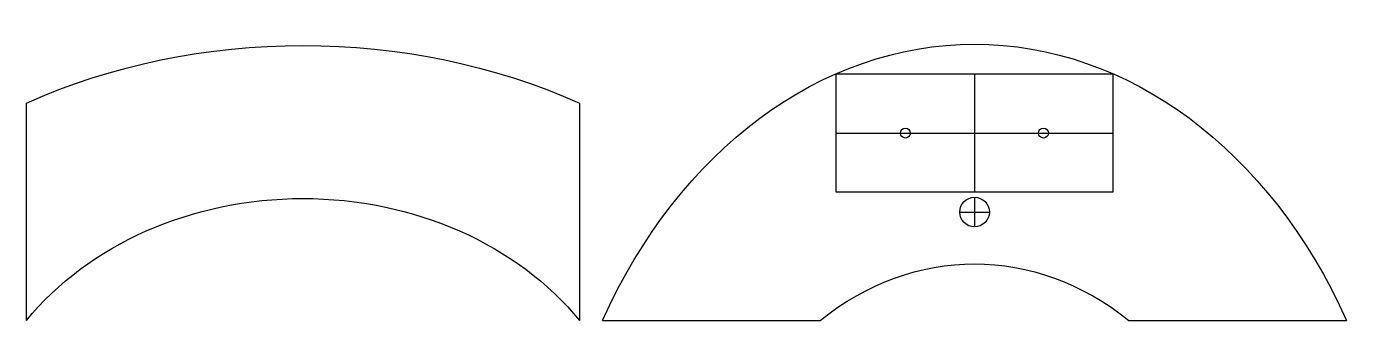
# Model space of a CAD drawing. Extents: x -51 to 374, y 864 to 958.
import ezdxf

# ---------------------------------------------------------------- set-up
doc = ezdxf.new("R2010")
doc.units = 0
doc.header["$LTSCALE"] = 2
doc.header["$MEASUREMENT"] = 0
doc.layers.add('3_XY_1', color=7, linetype='Continuous')
doc.layers.add('5_YZ_1', color=7, linetype='Continuous')

msp = doc.modelspace()

# ---------------------------------------------------------------- linework, layer by layer
at = {"layer": '3_XY_1', "color": 7, "linetype": 'Continuous', "lineweight": 25}
msp.add_circle((254, 898.52), 4.76, dxfattribs=at)
at = {"layer": '3_XY_1', "color": 7, "linetype": 'Continuous', "lineweight": 25, "extrusion": (0, 0, -1)}
for centre, major_axis, start_param, end_param in [((38.1, 813.97), (-107.16, 0), 6.875538, 8.832426), ((254, 774.7), (0, 107.16), 5.690833, 6.875538)]:
    msp.add_ellipse(centre, major_axis=major_axis, ratio=0.82963, start_param=start_param, end_param=end_param, dxfattribs=at)
at = {"layer": '5_YZ_1', "color": 7, "linetype": 'Continuous', "lineweight": 25}
for p, q in [((209.55, 942.98), (298.45, 942.98)), ((209.55, 904.88), (209.55, 942.98)), ((254, 942.98), (254, 904.88)), ((298.45, 942.98), (298.45, 904.88)), ((-50.8, 863.6), (-50.8, 933.57)), ((127, 933.57), (127, 863.6)), ((209.55, 923.92), (298.45, 923.92)), ((298.45, 904.88), (209.55, 904.88)), ((254, 903.29), (254, 893.76)), ((249.24, 898.52), (258.76, 898.52)), ((134.39, 863.6), (204.37, 863.6)), ((303.63, 863.6), (373.61, 863.6))]:
    msp.add_line(p, q, dxfattribs=at)
for centre, radius in [((231.78, 923.92), 1.59), ((276.16, 923.92), 1.59), ((276.23, 923.92), 0.0625)]:
    msp.add_circle(centre, radius, dxfattribs=at)
at = {"layer": '5_YZ_1', "color": 7, "linetype": 'Continuous', "lineweight": 25, "extrusion": (0, 0, -1)}
for centre, major_axis, start_param, end_param in [((38.1, 813.97), (-177.8, 0), 7.330383, 8.37758), ((254, 774.7), (0, 177.8), 5.235988, 7.330383)]:
    msp.add_ellipse(centre, major_axis=major_axis, ratio=0.776786, start_param=start_param, end_param=end_param, dxfattribs=at)

doc.saveas('drawing.dxf')
